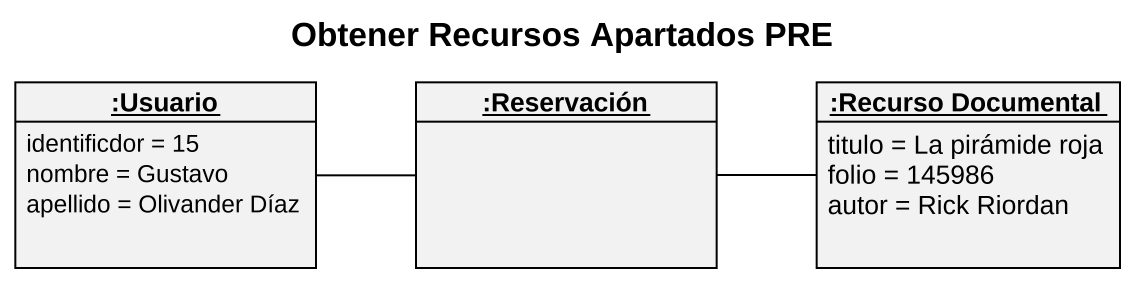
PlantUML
@startuml
title Obtener Recursos Apartados PRE
hide circle
hide empty members
object ":Usuario" as Usuario {
  identificdor = 15
  nombre = Gustavo
  apellido = Olivander Díaz
}
object ":Reservación" as Reservación
object ":Recurso Documental" as Recurso_Documental {
  titulo = La pirámide roja
  folio = 145986
  autor = Rick Riordan
}
Usuario -right- Reservación
Recurso_Documental -left- Reservación
@enduml
